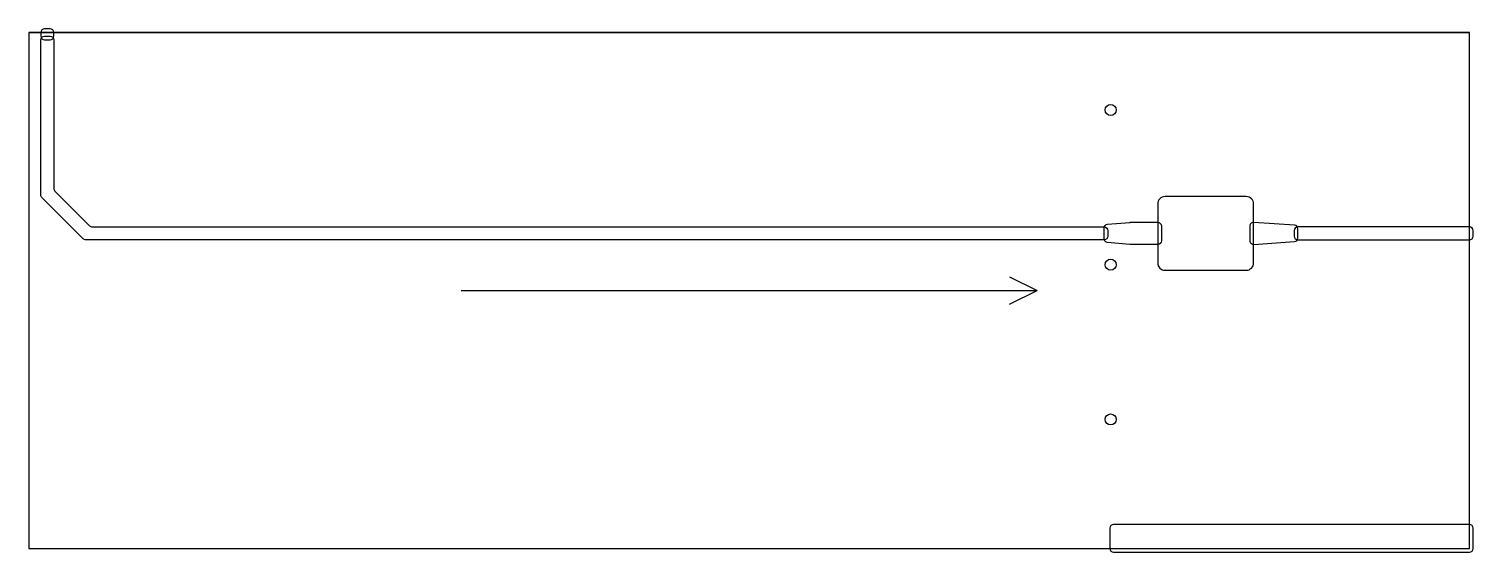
# Model space of a CAD drawing. Header units: millimetres. Extents: x 0 to 783, y -2 to 282.
import ezdxf

# ---------------------------------------------------------------- set-up
doc = ezdxf.new("R2010")
doc.units = ezdxf.units.MM
for name, color, linetype in [('A_SIDE_GROOVE_13', 7, 'Continuous'), ('A_SIDE_GROOVE_15', 7, 'Continuous'), ('A_SIDE_GROOVE_16', 7, 'Continuous'), ('A_SIDE_GROOVE_9', 7, 'Continuous'), ('B_SIDE_GROOVE_10', 7, 'Continuous'), ('B_SIDE_HOLES_12', 7, 'Continuous'), ('EDGE_BANDING', 7, 'Continuous'), ('GRAIN_DIRECTION', 3, 'Continuous'), ('OUTSIDE_THROUGH', 7, 'Continuous')]:
    doc.layers.add(name, color=color, linetype=linetype)

msp = doc.modelspace()

# ---------------------------------------------------------------- linework, layer by layer
at = {"layer": 'A_SIDE_GROOVE_13'}
for points in [[(8.5, 276), (11.5, 276, 0.414214), (13.5, 278), (13.5, 280.01, 0.414214), (11.5, 282.01), (8.5, 282.01, 0.414214), (6.5, 280.01), (6.5, 278, 0.414214)], [(583, 167.5), (30.83, 167.5, -0.198912), (29.41, 168.09), (7.09, 190.41, -0.198912), (6.5, 191.83), (6.5, 276, -0.414214), (8.5, 278), (11.5, 278, -0.414214), (13.5, 276), (13.5, 195.33, 0.198912), (14.09, 193.91), (32.91, 175.09, 0.198912), (34.33, 174.5), (583, 174.5, -0.414214), (585, 172.5), (585, 169.5, -0.414214)]]:
    msp.add_lwpolyline(points, format="xyb", close=True, dxfattribs=at)
at = {"layer": 'A_SIDE_GROOVE_15'}
msp.add_lwpolyline([(612, 165), (597.08, 165, -0.020788), (596.92, 165.01), (584.83, 166.01, -0.390066), (583, 168.01), (583, 173.99, -0.390066), (584.83, 175.99), (596.92, 176.99, -0.020788), (597.08, 177), (612, 177, -0.414214), (614, 175), (614, 167, -0.414214)], format="xyb", close=True, dxfattribs=at)
at = {"layer": 'A_SIDE_GROOVE_16'}
msp.add_lwpolyline([(616, 151), (660, 151, 0.414214), (664, 155), (664, 187, 0.414214), (660, 191), (616, 191, 0.414214), (612, 187), (612, 155, 0.414214)], format="xyb", close=True, dxfattribs=at)
at = {"layer": 'A_SIDE_GROOVE_9'}
for points in [[(664.14, 165.01), (686.14, 166.51, 0.394412), (688, 168.5), (688, 173.5, 0.394412), (686.14, 175.49), (664.14, 176.99, 0.434296), (662, 175), (662, 167, 0.434296)], [(688, 167.5), (781.01, 167.5, 0.414214), (783.01, 169.5), (783.01, 172.5, 0.414214), (781.01, 174.5), (688, 174.5, 0.414214), (686, 172.5), (686, 169.5, 0.414214)]]:
    msp.add_lwpolyline(points, format="xyb", close=True, dxfattribs=at)
at = {"layer": 'B_SIDE_GROOVE_10'}
msp.add_lwpolyline([(588, -2.01), (781.01, -2.01, 0.414214), (783.01, -0.01), (783.01, 11, 0.414214), (781.01, 13), (588, 13, 0.414214), (586, 11), (586, -0.01, 0.414214)], format="xyb", close=True, dxfattribs=at)
at = {"layer": 'B_SIDE_HOLES_12'}
for centre in [(586.5, 238), (586.5, 154), (586.5, 70)]:
    msp.add_circle(centre, 3, dxfattribs=at)
at = {"layer": 'EDGE_BANDING'}
for p, q in [((0, 280), (781, 280)), ((781, 0), (781, 280)), ((0, 0), (781, 0))]:
    msp.add_line(p, q, dxfattribs=at)
at = {"layer": 'GRAIN_DIRECTION'}
for p in [(531.7, 147.5), (234.3, 140), (531.7, 132.5)]:
    msp.add_line(p, (546.7, 140), dxfattribs=at)
at = {"layer": 'OUTSIDE_THROUGH'}
msp.add_lwpolyline([(0, 0), (781, 0), (781, 280), (0, 280)], close=True, dxfattribs=at)

doc.saveas('drawing.dxf')
